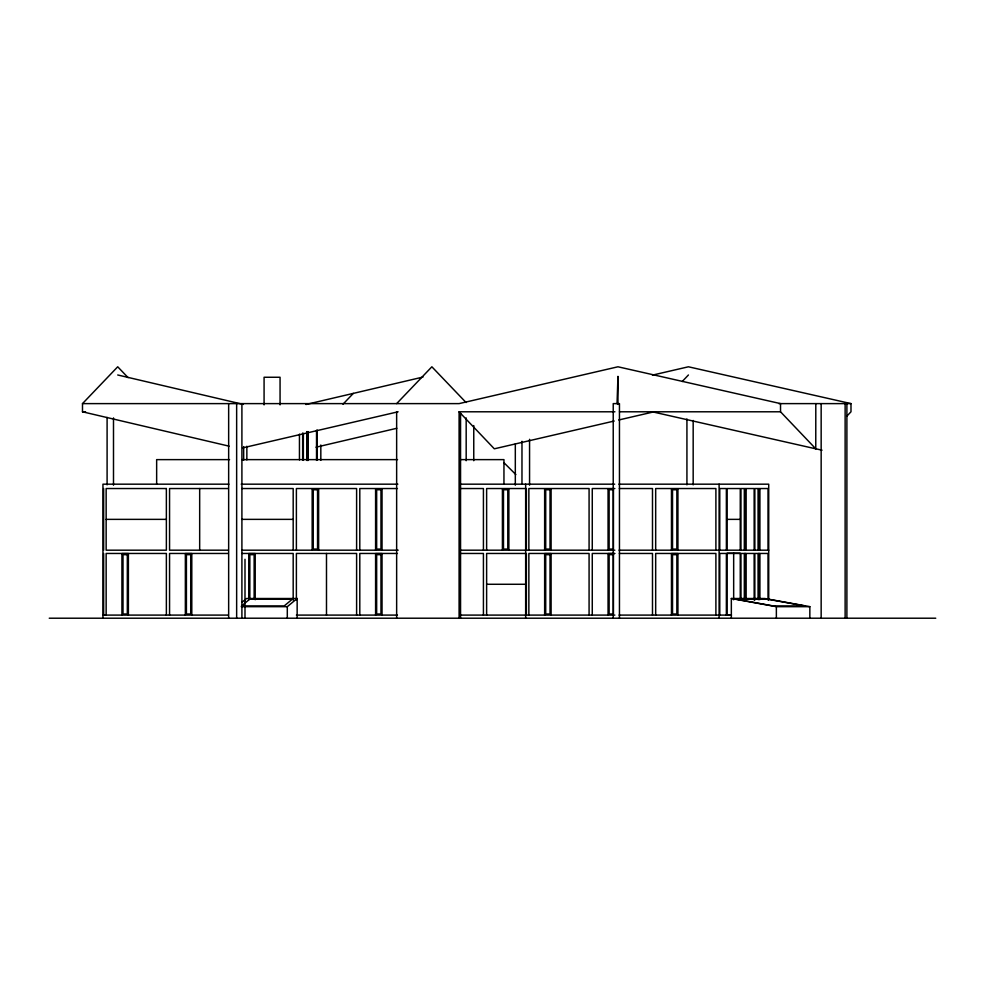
<?xml version="1.0" encoding="UTF-8"?>
<svg xmlns="http://www.w3.org/2000/svg" width="985" height="985" viewBox="0 0 985 985"><rect width="100%" height="100%" fill="white"/><g stroke="black" fill="none" stroke-linecap="round" stroke-linejoin="round"><path stroke-width="1.48" d="M617.041 403.616L617.964 376.344L617.964 404.416M682.211 381.515L688.429 374.977M618.728 419.992L653.19 412.001L815.765 448.815L815.802 403.616M846.854 416.15L850.991 411.792L850.991 403.616L688.429 366.789L652.452 375.125M229.099 446.168L82.494 411.792L82.494 403.616L117.72 366.789L128.087 377.624M342.977 404.219L353.332 393.384M396.647 403.616L431.873 366.789L466.065 402.533M242.15 602.143L246.533 598.511L297.15 598.511L297.15 618.211M241.276 606.674L287.3 606.674L297.15 598.511M305.916 404.503L422.984 377.058M242.556 447.916L398.1 411.792M316.013 447.215L396.795 428.278M614.221 421.026L494.322 448.815L459.096 411.792L614.911 411.792M82.494 403.616L459.096 403.616L617.964 366.789L780.526 403.616L780.526 411.792L815.765 448.815M778.852 403.616L850.991 403.616M82.494 411.792L85.56 411.792M619.491 411.792L780.526 411.792M229.542 459.626L156.652 459.626L156.652 484.177M242.101 459.626L397.534 459.626M460.278 459.626L503.951 459.626L503.951 484.177M228.902 484.177L102.945 484.177L102.945 618.211M241.19 484.177L397.854 484.177M460.574 484.177L614.702 484.177M618.863 484.177L768.719 484.177L768.719 599.927M228.274 488.535L169.555 488.535L169.555 550.184L228.274 550.184M242.002 488.535L293.185 488.535L293.185 550.184M397.435 488.535L359.796 488.535L359.796 550.184M460.845 488.535L483.426 488.535L483.426 550.184M525.768 488.535L486.627 488.535L486.627 550.184M614.849 488.535L592.268 488.535L592.268 550.184M619.368 488.535L652.489 488.535L652.489 550.184M106.146 519.366L166.367 519.366M242.002 519.366L293.185 519.366M727.065 519.366L740.252 519.366M242.002 550.184L398.174 550.184M460.635 550.184L614.849 550.184M619.06 550.184L768.719 550.184M228.274 553.459L169.555 553.459L169.555 615.096M242.002 553.459L293.185 553.459L293.185 600.062M397.435 553.459L359.796 553.459L359.796 615.096M460.845 553.459L483.426 553.459L483.426 615.096M525.768 553.459L486.627 553.459L486.627 615.096M614.849 553.459L592.268 553.459L592.268 615.096M619.368 553.459L652.489 553.459L652.489 615.096M727.09 553.459L740.277 553.459M614.505 553.582L608.065 553.582L608.065 615.096M486.627 584.277L525.768 584.277M731.338 618.211L731.338 598.511L764.816 598.511L809.842 606.674L809.842 618.211M731.338 598.511L776.365 606.674L809.842 606.674M727.065 614.837L731.018 614.837M102.945 615.096L228.274 615.096M296.387 615.096L397.435 615.096M460.635 615.096L614.849 615.096M619.06 615.096L731.486 615.096M49.25 618.211L935.75 618.211M815.802 448.778L822.032 450.194M117.72 374.977L243.381 404.429M504.074 462.827L515.844 474.561M846.891 403.616L846.891 618.211M845.13 403.616L845.13 618.211M821.158 403.616L821.158 618.211M776.365 606.674L776.365 618.211M768.029 550.184L768.041 488.535L754.842 488.535L754.855 550.184M768.041 600.062L768.029 553.459L754.842 553.459L754.842 600.062M759.706 488.671L759.706 550.184M759.706 599.717L759.706 553.582L758.29 553.582L758.29 599.717M759.472 598.794L759.472 554.678L758.524 554.678L758.524 598.794M758.29 488.671L758.29 550.184M754.165 550.184L754.141 488.535L740.954 488.535L740.954 550.184M754.165 600.062L754.141 553.459L740.954 553.459L740.979 600.062M745.817 488.671L745.817 550.184M745.817 599.717L745.817 553.582L744.414 553.582L744.414 599.717M745.583 598.794L745.583 554.678L744.648 554.678L744.648 598.794M744.414 488.671L744.414 550.184M740.252 550.184L740.277 488.535L727.065 488.535L727.065 550.184M740.277 600.062L740.252 553.188L727.065 553.188L727.09 615.096M733.665 553.188L733.665 599.791M726.388 550.184L726.364 488.535L719.776 488.535L719.776 550.184M726.364 615.096L726.388 553.459L719.776 553.459L719.776 615.096M719.099 484.177L719.099 618.211M715.898 550.184L715.898 488.535L655.678 488.535L655.678 550.184M715.898 615.096L715.898 553.459L655.678 553.459L655.678 615.096M693.169 420.472L693.169 484.854M686.927 418.945L686.927 484.854M677.926 488.671L677.926 550.184M677.926 615.096L677.926 553.582L671.475 553.582L671.475 615.096M671.475 488.671L671.475 550.184M619.454 618.211L619.454 403.616L613.224 403.616L613.224 618.211M608.065 488.671L608.065 550.184M589.079 550.184L589.079 488.535L528.859 488.535L528.859 550.184M589.079 615.096L589.079 553.459L528.859 553.459L528.859 615.096M551.095 488.671L551.095 550.184M551.095 615.096L551.095 553.582L544.643 553.582L544.643 615.096M544.643 488.671L544.643 550.184M529.561 439.322L529.561 485.186M526.359 488.535L526.359 550.184M526.359 553.459L526.359 615.096M525.658 484.177L525.658 618.211M521.976 441.305L521.976 484.374M515.315 443.903L515.315 485.186M508.863 488.671L508.863 550.184M502.412 488.671L502.412 550.184M473.76 425.557L473.76 460.721M466.176 417.911L466.176 460.721M460.549 413.331L460.549 618.211M459.096 411.792L459.096 618.211M396.647 411.792L396.647 618.211M382.032 488.671L382.032 550.184M382.032 615.096L382.032 553.582L375.593 553.582L375.593 615.096M375.593 488.671L375.593 550.184M356.607 550.184L356.607 488.535L296.387 488.535L296.387 550.184M356.607 615.096L356.607 553.459L296.387 553.459L296.387 600.062M326.491 553.459L326.491 615.096M320.827 444.998L320.827 460.327M318.623 488.671L318.623 550.184M317.232 430.051L317.232 460.118M316.53 430.322L316.53 460.389M312.171 488.671L312.171 550.184M308.219 432.083L308.219 459.761M307.985 431.59L307.985 460.5M307.037 431.59L307.037 460.5M306.803 432.083L306.803 459.761M303.355 433.326L303.355 460.389M302.654 433.055L302.654 460.118M299.452 434.139L299.452 459.909M287.3 606.674L287.3 618.211M280.06 404.884L280.06 377.255L264.078 377.255L264.078 404.884M255.213 599.717L255.213 553.582L248.762 553.582L248.762 599.717M254.142 598.794L254.142 554.678L249.833 554.678L249.833 598.794M246.853 446.254L246.853 459.909M244.994 559.283L244.994 618.211M243.664 446.574L243.664 460.118M241.904 403.616L241.904 618.211M236.646 403.616L236.646 618.211M228.655 403.616L228.655 618.211M199.672 488.535L199.672 550.184M191.792 615.096L191.792 553.582L185.352 553.582L185.352 615.096M166.367 615.096L166.367 553.459L106.146 553.459L106.146 615.096M128.382 615.096L128.382 553.582L121.931 553.582L121.931 615.096M113.497 417.911L113.497 485.186M107.094 417.406L107.094 484.854M103.647 488.535L103.647 550.184M103.647 553.459L103.647 615.096M249.661 599.225L241.534 605.96L284.16 605.96L292.299 599.225L249.661 599.225M166.367 488.535L106.146 488.535L106.146 550.184L166.367 550.184L166.367 488.535M317.552 489.754L313.242 489.754L313.242 549.088L317.552 549.088L317.552 489.754M380.973 489.754L376.652 489.754L376.652 549.088L380.973 549.088L380.973 489.754M507.792 489.754L503.483 489.754L503.483 549.088L507.792 549.088L507.792 489.754M550.024 489.754L545.715 489.754L545.715 549.088L550.024 549.088L550.024 489.754M613.446 489.754L609.124 489.754L609.124 549.088L613.446 549.088L613.446 489.754M676.855 489.754L672.533 489.754L672.533 549.088L676.855 549.088L676.855 489.754M745.583 489.754L744.648 489.754L744.648 549.088L745.583 549.088L745.583 489.754M759.472 489.754L758.524 489.754L758.524 549.088L759.472 549.088L759.472 489.754M127.324 554.678L123.002 554.678L123.002 614.012L127.324 614.012L127.324 554.678M190.733 554.678L186.411 554.678L186.411 614.012L190.733 614.012L190.733 554.678M380.973 554.678L376.652 554.678L376.652 614.012L380.973 614.012L380.973 554.678M550.024 554.678L545.715 554.678L545.715 614.012L550.024 614.012L550.024 554.678M613.446 554.678L609.124 554.678L609.124 614.012L613.446 614.012L613.446 554.678M676.855 554.678L672.533 554.678L672.533 614.012L676.855 614.012L676.855 554.678M767.869 599.225L736.152 599.225L773.311 605.96L805.028 605.96L767.869 599.225"/></g></svg>
